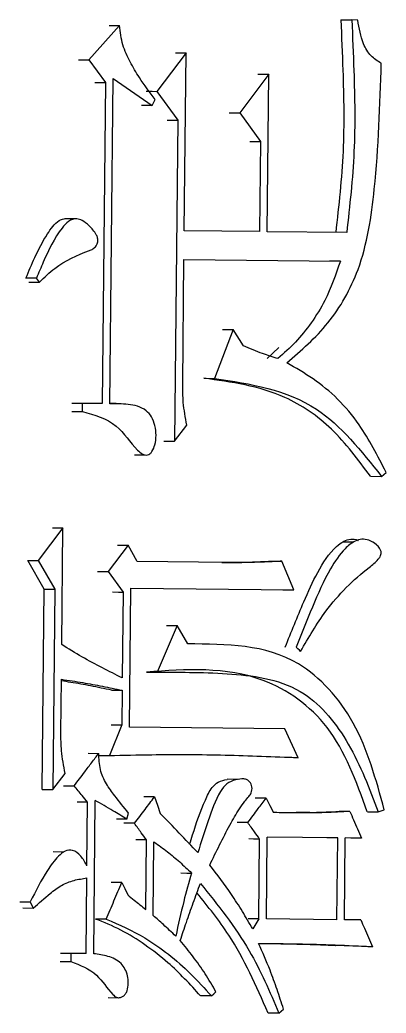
# Model space of a CAD drawing. Header units: millimetres. Extents: x 2448 to 4397, y 790 to 2168.
# Drawn here: x 3196.336 to 3198.082, y 985.498 to 990.226 of the extents above; entities that cross this region are included whole.
import ezdxf

# ---------------------------------------------------------------- set-up
doc = ezdxf.new("R2010")
doc.units = ezdxf.units.MM

msp = doc.modelspace()

# ---------------------------------------------------------------- linework, layer by layer
at = {"color": 7, "linetype": 'Continuous', "lineweight": 25}
for p, q in [((3196.8118, 990.1992), (3196.6654, 990.0354)), ((3196.7615, 990.1996), (3196.8118, 990.1992)), ((3197.866, 990.2259), (3197.9182, 990.2255)), ((3197.9467, 990.2252), (3197.9182, 990.2255)), ((3197.1282, 990.069), (3196.9893, 989.8856)), ((3197.1198, 989.2221), (3197.1282, 990.069)), ((3196.6654, 990.0354), (3196.744, 989.9274)), ((3196.765, 988.3985), (3196.7804, 989.9464)), ((3196.7804, 989.9464), (3196.967, 989.8177)), ((3197.5224, 989.9672), (3197.3843, 989.7838)), ((3197.515, 989.2176), (3197.5224, 989.9672)), ((3196.744, 989.9274), (3196.7288, 988.399)), ((3196.9893, 989.8856), (3197.089, 989.7482)), ((3196.967, 989.8177), (3196.9817, 989.8468)), ((3197.3843, 989.7838), (3197.4834, 989.6463)), ((3197.089, 989.7482), (3197.0738, 988.2198)), ((3197.4834, 989.6463), (3197.4791, 989.218)), ((3196.6006, 989.2783), (3196.5503, 989.2786)), ((3197.4791, 989.218), (3197.1198, 989.2221)), ((3197.8939, 989.2132), (3197.515, 989.2176)), ((3197.1126, 988.492), (3197.1184, 989.0858)), ((3197.1184, 989.0858), (3197.864, 989.0773)), ((3196.4155, 988.9964), (3196.3654, 988.9968)), ((3196.4298, 988.9769), (3196.4155, 988.9964)), ((3197.3525, 988.7521), (3197.264, 988.5194)), ((3197.402, 988.6736), (3197.3525, 988.7521)), ((3197.5698, 988.6657), (3197.5146, 988.6137)), ((3197.2126, 988.5197), (3197.264, 988.5194)), ((3196.6347, 988.4), (3196.5846, 988.4004)), ((3196.6343, 988.3611), (3196.6347, 988.4)), ((3196.7288, 988.399), (3196.6347, 988.4)), ((3196.7954, 988.3992), (3196.765, 988.3994)), ((3196.5842, 988.3614), (3196.6343, 988.3611)), ((3197.0738, 988.2198), (3197.1322, 988.297)), ((3197.0231, 988.2201), (3197.0738, 988.2198)), ((3196.8823, 988.155), (3196.9328, 988.1546)), ((3198.008, 988.0531), (3198.0604, 988.0527)), ((3198.0605, 988.0527), (3198.082, 988.072)), ((3196.5417, 987.8072), (3196.424, 987.6527)), ((3196.5363, 987.2523), (3196.5417, 987.8072)), ((3196.8524, 987.7258), (3196.7571, 987.6003)), ((3196.895, 987.6474), (3196.8524, 987.7258)), ((3197.9268, 987.7399), (3197.8744, 987.7402)), ((3196.4523, 987.5159), (3196.3738, 987.6531)), ((3196.424, 987.6527), (3196.5026, 987.5155)), ((3197.3343, 987.6424), (3196.895, 987.6474)), ((3197.6413, 987.5123), (3197.5854, 987.6492)), ((3196.7571, 987.6003), (3196.8285, 987.5021)), ((3196.4428, 986.5618), (3196.4523, 987.5159)), ((3196.5026, 987.5155), (3196.4931, 986.5615)), ((3196.8285, 987.5021), (3196.8244, 987.0932)), ((3196.8582, 986.8592), (3196.8648, 987.5212)), ((3196.8648, 987.5212), (3197.6413, 987.5123)), ((3197.5898, 987.5127), (3197.6413, 987.5123)), ((3197.0868, 987.3434), (3196.9908, 987.1205)), ((3197.1363, 987.2552), (3197.0868, 987.3434)), ((3196.5321, 986.8337), (3196.5346, 987.0868)), ((3196.7735, 987.0352), (3196.8238, 987.0348)), ((3196.8238, 987.0348), (3196.8222, 986.8693)), ((3196.8222, 986.8693), (3196.7629, 986.724)), ((3196.7718, 986.8697), (3196.8222, 986.8693)), ((3197.599, 986.8507), (3196.8582, 986.8592)), ((3197.662, 986.7137), (3197.599, 986.8507)), ((3196.6621, 986.7346), (3196.7123, 986.7343)), ((3196.4931, 986.5615), (3196.5519, 986.6387)), ((3197.3764, 986.6106), (3197.325, 986.6109)), ((3196.4428, 986.5618), (3196.4931, 986.5615)), ((3196.5448, 986.5802), (3196.5949, 986.5798)), ((3196.6593, 986.5012), (3196.6092, 986.5015)), ((3196.6563, 986.1994), (3196.6593, 986.5012)), ((3196.6884, 985.7804), (3196.6956, 986.5105)), ((3196.8467, 986.4212), (3196.8542, 986.4503)), ((3197.9094, 986.4577), (3197.8574, 986.4581)), ((3198.0446, 986.4562), (3198.0732, 986.4656)), ((3196.8467, 986.4212), (3196.7963, 986.4215)), ((3196.8826, 986.4013), (3196.8322, 986.4016)), ((3197.4226, 986.4049), (3197.3713, 986.4052)), ((3196.9396, 986.3228), (3196.8891, 986.3231)), ((3196.9363, 985.9918), (3196.9396, 986.3228)), ((3196.9721, 985.9621), (3196.9756, 986.3126)), ((3197.4754, 985.9467), (3197.4792, 986.3263)), ((3197.5112, 985.9463), (3197.5151, 986.3357)), ((3197.8511, 986.3318), (3197.5151, 986.3357)), ((3197.8511, 986.3318), (3197.7992, 986.3322)), ((3197.8472, 985.9424), (3197.8511, 986.3318)), ((3197.8829, 985.942), (3197.8867, 986.3314)), ((3197.9651, 986.3305), (3197.8867, 986.3314)), ((3196.5452, 986.2645), (3196.4953, 986.2648)), ((3196.6522, 985.7808), (3196.6558, 986.141)), ((3196.3364, 986.0276), (3196.3861, 986.0272)), ((3196.3861, 986.0272), (3196.4003, 985.9979)), ((3196.3506, 985.9982), (3196.4003, 985.9979)), ((3196.7479, 985.9452), (3196.6977, 985.9456)), ((3197.8472, 985.9424), (3197.5112, 985.9463)), ((3197.9612, 985.9411), (3197.8829, 985.942)), ((3196.5797, 985.7816), (3196.5297, 985.782)), ((3196.5797, 985.7816), (3196.5793, 985.7427)), ((3196.6522, 985.7808), (3196.5797, 985.7816)), ((3197.9645, 985.8143), (3197.8412, 985.8201)), ((3196.5293, 985.743), (3196.5793, 985.7427)), ((3196.7573, 985.5714), (3196.8077, 985.5711)), ((3197.2492, 985.5793), (3197.1982, 985.5796)), ((3197.5712, 985.4977), (3197.5194, 985.498))]:
    msp.add_line(p, q, dxfattribs=at)
at = {"color": 7, "linetype": 'Continuous', "lineweight": 25, "flags": 128}
for points in [[(3197.0774, 990.0694), (3197.1057, 990.0692), (3197.1282, 990.069)], [(3196.6153, 990.0357), (3196.6431, 990.0355), (3196.6654, 990.0354)], [(3197.4711, 989.9675), (3197.4997, 989.9673), (3197.5224, 989.9672)], [(3196.6938, 989.9277), (3196.7217, 989.9275), (3196.744, 989.9274)], [(3196.9388, 989.886), (3196.9669, 989.8858), (3196.9893, 989.8856)], [(3196.967, 989.8177), (3196.9385, 989.8179), (3196.9165, 989.8181)], [(3197.3332, 989.7841), (3197.3616, 989.7839), (3197.3843, 989.7838)], [(3197.0383, 989.7485), (3197.0665, 989.7483), (3197.089, 989.7482)], [(3197.4321, 989.6467), (3197.4607, 989.6465), (3197.4834, 989.6463)], [(3197.864, 989.0773), (3197.8474, 989.0774), (3197.8296, 989.0775), (3197.8121, 989.0776)], [(3196.3797, 988.9772), (3196.3972, 988.9771), (3196.4135, 988.977), (3196.4298, 988.9769)], [(3197.3014, 988.7524), (3197.3299, 988.7522), (3197.3525, 988.7521)], [(3196.4918, 987.8075), (3196.5196, 987.8073), (3196.5417, 987.8072)], [(3196.802, 987.7261), (3196.83, 987.7259), (3196.8524, 987.7258)], [(3196.3742, 987.6531), (3196.4019, 987.6529), (3196.424, 987.6527)], [(3197.5336, 987.6496), (3197.5626, 987.6494), (3197.5854, 987.6492)], [(3196.7069, 987.6006), (3196.7348, 987.6004), (3196.7571, 987.6003)], [(3196.4523, 987.5159), (3196.4804, 987.5157), (3196.5026, 987.5155)], [(3196.7781, 987.5024), (3196.8061, 987.5022), (3196.8285, 987.5021)], [(3197.036, 987.3437), (3197.0643, 987.3435), (3197.0868, 987.3434)], [(3197.6742, 987.2198), (3197.6688, 987.2248), (3197.6609, 987.2322), (3197.653, 987.2395)], [(3196.9402, 987.1209), (3196.9526, 987.1208), (3196.9653, 987.1207), (3196.9908, 987.1205)], [(3196.7122, 986.7243), (3196.7406, 986.7241), (3196.7629, 986.724)], [(3197.662, 986.7137), (3197.6329, 986.7139), (3197.6104, 986.714)], [(3196.9777, 986.5268), (3196.9492, 986.527), (3196.9271, 986.5271)], [(3196.9777, 986.5268), (3196.9918, 986.4877), (3197.0058, 986.4486)], [(3197.5098, 986.5207), (3197.4808, 986.5209), (3197.4584, 986.5211)], [(3197.5098, 986.5207), (3197.5273, 986.4864), (3197.5449, 986.4522)], [(3197.9925, 986.4565), (3198.0134, 986.4564), (3198.029, 986.4563), (3198.0446, 986.4562)], [(3197.4792, 986.3263), (3197.4502, 986.3265), (3197.4275, 986.3267)], [(3197.9651, 986.3305), (3197.9358, 986.3307), (3197.913, 986.3309)], [(3197.1035, 986.1649), (3197.1318, 986.1647), (3197.1543, 986.1645)], [(3196.822, 986.1196), (3196.7936, 986.1198), (3196.7716, 986.12)], [(3196.822, 986.1196), (3196.8362, 986.0903), (3196.8503, 986.0609)], [(3197.4754, 985.9467), (3197.4465, 985.9469), (3197.4241, 985.947)], [(3197.4754, 985.9467), (3197.4608, 985.9225), (3197.4463, 985.8983)], [(3198.0169, 985.8139), (3197.9876, 985.8141), (3197.9645, 985.8143)], [(3197.2492, 985.5793), (3197.2601, 985.5889), (3197.271, 985.5985)], [(3197.5713, 985.4977), (3197.5821, 985.5073), (3197.5929, 985.5169)]]:
    msp.add_lwpolyline(points, dxfattribs=at)
at = {"color": 7, "linetype": 'Continuous', "lineweight": 25}
for points, knots in [([(3196.9817, 989.8468), (3196.9557, 989.8809), (3196.9126, 989.9373), (3196.8613, 990.0248), (3196.8225, 990.106), (3196.8154, 990.168), (3196.8118, 990.1992)], [0, 0, 0, 0, 0.3344784, 0.553297, 0.7750177, 1, 1, 1, 1]), ([(3197.866, 990.2259), (3197.8695, 990.1459), (3197.8786, 989.9377), (3197.8848, 989.5985), (3197.8561, 989.3424), (3197.8417, 989.2136)], [0, 0, 0, 0, 0.237032, 0.616554, 1, 1, 1, 1]), ([(3197.9182, 990.2255), (3197.9217, 990.1447), (3197.9309, 989.9361), (3197.937, 989.597), (3197.9083, 989.3416), (3197.8939, 989.2132)], [0, 0, 0, 0, 0.239399, 0.617731, 1, 1, 1, 1]), ([(3198.0586, 990.0195), (3198.0414, 990.0297), (3198.0062, 990.0506), (3197.9639, 990.124), (3197.9533, 990.1865), (3197.9467, 990.2252)], [0, 0, 0, 0, 0.268214, 0.547278, 1, 1, 1, 1]), ([(3197.6091, 988.5934), (3197.6774, 988.6524), (3197.815, 988.7709), (3197.9764, 989.0549), (3198.0422, 989.4894), (3198.0524, 989.82), (3198.0586, 990.0195)], [0, 0, 0, 0, 0.189845, 0.381751, 0.626901, 1, 1, 1, 1]), ([(3196.3654, 988.9968), (3196.3791, 989.0296), (3196.4096, 989.1021), (3196.4521, 989.1846), (3196.4923, 989.2434), (3196.5183, 989.2686), (3196.5395, 989.279), (3196.5483, 989.2781), (3196.5499, 989.2779)], [0, 0, 0, 0, 0.298109, 0.659441, 0.786054, 0.9137, 0.984945, 1, 1, 1, 1]), ([(3196.4298, 988.9769), (3196.4536, 989), (3196.524, 989.0687), (3196.6159, 989.1092), (3196.6856, 989.1343), (3196.6987, 989.1479), (3196.7063, 989.1623), (3196.709, 989.1755), (3196.7073, 989.1894), (3196.695, 989.2157), (3196.6695, 989.2443), (3196.6376, 989.2705), (3196.6096, 989.2793), (3196.5871, 989.2775), (3196.5621, 989.2636), (3196.5074, 989.2017), (3196.4613, 989.1051), (3196.4262, 989.0219), (3196.4155, 988.9964)], [0, 0, 0, 0, 0.116276, 0.344807, 0.36862, 0.392613, 0.409461, 0.422044, 0.43469, 0.453213, 0.516657, 0.566689, 0.599724, 0.625626, 0.651478, 0.703426, 0.909309, 1, 1, 1, 1]), ([(3197.864, 989.0773), (3197.8418, 989.0132), (3197.8055, 988.9082), (3197.7268, 988.7832), (3197.6521, 988.6894), (3197.5948, 988.6386), (3197.5663, 988.6133)], [0, 0, 0, 0, 0.3468184, 0.5676693, 0.7853157, 1, 1, 1, 1]), ([(3197.5663, 988.6133), (3197.5418, 988.6209), (3197.5019, 988.6331), (3197.4474, 988.6548), (3197.4172, 988.6674), (3197.402, 988.6736)], [0, 0, 0, 0, 0.4413656, 0.7206286, 1, 1, 1, 1]), ([(3198.082, 988.072), (3198.0417, 988.1501), (3197.976, 988.2778), (3197.854, 988.4246), (3197.7356, 988.5198), (3197.6511, 988.5689), (3197.6091, 988.5934)], [0, 0, 0, 0, 0.347871, 0.568479, 0.785366, 1, 1, 1, 1]), ([(3197.1322, 988.297), (3197.1254, 988.3329), (3197.1132, 988.3971), (3197.1128, 988.4629), (3197.1126, 988.492)], [0, 0, 0, 0, 0.558776, 1, 1, 1, 1]), ([(3198.008, 988.0531), (3197.9491, 988.132), (3197.8328, 988.2878), (3197.5622, 988.4723), (3197.3446, 988.5018), (3197.2126, 988.5197)], [0, 0, 0, 0, 0.287887, 0.568192, 1, 1, 1, 1]), ([(3197.264, 988.5194), (3197.4356, 988.493), (3197.747, 988.445), (3197.9634, 988.1742), (3198.0604, 988.0527)], [0, 0, 0, 0, 0.551329, 1, 1, 1, 1]), ([(3196.6343, 988.3611), (3196.692, 988.3456), (3196.7965, 988.3175), (3196.8677, 988.2047), (3196.9183, 988.1579), (3196.941, 988.1513), (3196.9572, 988.1598), (3196.9702, 988.1761), (3196.9824, 988.2058), (3196.9873, 988.2487), (3196.9815, 988.2945), (3196.9664, 988.3368), (3196.9256, 988.3823), (3196.8527, 988.3989), (3196.7942, 988.3986), (3196.765, 988.3985)], [0, 0, 0, 0, 0.229967, 0.416442, 0.453146, 0.48729, 0.503831, 0.521953, 0.561603, 0.612123, 0.663703, 0.71452, 0.762653, 0.881431, 1, 1, 1, 1]), ([(3197.6011, 987.2399), (3197.6299, 987.3122), (3197.6781, 987.4331), (3197.7532, 987.598), (3197.8176, 987.6993), (3197.8776, 987.745), (3197.9128, 987.7552), (3197.9369, 987.7544), (3197.9474, 987.7482), (3197.9479, 987.7479)], [0, 0, 0, 0, 0.343217, 0.574097, 0.808163, 0.880115, 0.938613, 0.997307, 1, 1, 1, 1]), ([(3197.6742, 987.2198), (3197.7126, 987.2856), (3197.803, 987.4407), (3197.9396, 987.5745), (3198.0356, 987.6457), (3198.0527, 987.6691), (3198.0574, 987.6801), (3198.0585, 987.6902), (3198.0565, 987.7005), (3198.0494, 987.7143), (3198.0307, 987.7334), (3198.0017, 987.7497), (3197.9658, 987.7558), (3197.9258, 987.7431), (3197.8717, 987.6987), (3197.8006, 987.5928), (3197.7293, 987.4305), (3197.6785, 987.3033), (3197.653, 987.2395)], [0, 0, 0, 0, 0.164124, 0.387077, 0.431971, 0.442519, 0.450914, 0.456891, 0.462871, 0.472194, 0.489702, 0.523368, 0.551039, 0.578777, 0.624862, 0.711341, 0.855214, 1, 1, 1, 1]), ([(3197.2994, 987.6428), (3197.3188, 987.6428), (3197.363, 987.6427), (3197.4411, 987.6447), (3197.4997, 987.6478), (3197.5336, 987.6496)], [0, 0, 0, 0, 0.2474169, 0.5651827, 1, 1, 1, 1]), ([(3197.5854, 987.6492), (3197.5607, 987.6479), (3197.5111, 987.6451), (3197.4274, 987.6425), (3197.3685, 987.6424), (3197.3344, 987.6424)], [0, 0, 0, 0, 0.296478, 0.59297, 1, 1, 1, 1]), ([(3196.8244, 987.0932), (3196.793, 987.109), (3196.7285, 987.1412), (3196.6316, 987.1923), (3196.5681, 987.2323), (3196.5363, 987.2523)], [0, 0, 0, 0, 0.322832, 0.661066, 1, 1, 1, 1]), ([(3198.0732, 986.4656), (3198.0337, 986.6094), (3197.957, 986.8892), (3197.6271, 987.2532), (3197.3211, 987.2545), (3197.1363, 987.2552)], [0, 0, 0, 0, 0.295263, 0.57455, 1, 1, 1, 1]), ([(3197.9922, 986.4565), (3197.9395, 986.601), (3197.8374, 986.8808), (3197.4393, 987.1567), (3197.1288, 987.1344), (3196.9398, 987.1209)], [0, 0, 0, 0, 0.2945353, 0.570582, 1, 1, 1, 1]), ([(3196.9908, 987.1205), (3197.1086, 987.1206), (3197.344, 987.1208), (3197.6883, 987.0699), (3197.9192, 986.7833), (3198.0023, 986.5667), (3198.0446, 986.4562)], [0, 0, 0, 0, 0.273139, 0.54581, 0.768156, 1, 1, 1, 1]), ([(3196.7731, 987.0352), (3196.7399, 987.042), (3196.6755, 987.0553), (3196.5959, 987.0696), (3196.5494, 987.0768), (3196.5345, 987.0792)], [0, 0, 0, 0, 0.418604, 0.814111, 1, 1, 1, 1]), ([(3196.5346, 987.0868), (3196.5684, 987.0817), (3196.6338, 987.072), (3196.7301, 987.054), (3196.7926, 987.0412), (3196.8238, 987.0348)], [0, 0, 0, 0, 0.349007, 0.674455, 1, 1, 1, 1]), ([(3196.5519, 986.6387), (3196.5451, 986.6746), (3196.5328, 986.7388), (3196.5323, 986.8046), (3196.5321, 986.8337)], [0, 0, 0, 0, 0.558776, 1, 1, 1, 1]), ([(3196.5949, 986.5798), (3196.6117, 986.6019), (3196.6397, 986.6387), (3196.6789, 986.6902), (3196.7012, 986.7196), (3196.7123, 986.7343)], [0, 0, 0, 0, 0.429614, 0.714807, 1, 1, 1, 1]), ([(3196.8542, 986.4503), (3196.8321, 986.4775), (3196.7956, 986.5223), (3196.7467, 986.5877), (3196.7156, 986.6562), (3196.7134, 986.708), (3196.7123, 986.7343)], [0, 0, 0, 0, 0.333977, 0.551625, 0.772836, 1, 1, 1, 1]), ([(3196.7629, 986.724), (3196.8302, 986.7255), (3197.0144, 986.7299), (3197.3146, 986.7283), (3197.5462, 986.7186), (3197.662, 986.7137)], [0, 0, 0, 0, 0.223363, 0.611532, 1, 1, 1, 1]), ([(3197.1455, 986.302), (3197.1502, 986.3169), (3197.1726, 986.3882), (3197.2042, 986.4806), (3197.2457, 986.5667), (3197.2835, 986.6019), (3197.3101, 986.607), (3197.3248, 986.6097)], [0, 0, 0, 0, 0.119867, 0.576268, 0.756066, 0.8648, 1, 1, 1, 1]), ([(3197.241, 986.2025), (3197.2724, 986.2667), (3197.3171, 986.3582), (3197.3741, 986.459), (3197.4054, 986.5037), (3197.4265, 986.526), (3197.4383, 986.544), (3197.443, 986.5599), (3197.4428, 986.5743), (3197.4387, 986.588), (3197.4311, 986.5999), (3197.4193, 986.6093), (3197.3962, 986.6149), (3197.3629, 986.6085), (3197.3209, 986.594), (3197.2717, 986.5262), (3197.2326, 986.4109), (3197.2005, 986.312), (3197.1841, 986.2615)], [0, 0, 0, 0, 0.226511, 0.322789, 0.371164, 0.404356, 0.425848, 0.440245, 0.454684, 0.468732, 0.483847, 0.499719, 0.520065, 0.569414, 0.623568, 0.676863, 0.835285, 1, 1, 1, 1]), ([(3196.6593, 986.5012), (3196.6506, 986.5118), (3196.6355, 986.5303), (3196.614, 986.5565), (3196.6013, 986.572), (3196.5949, 986.5798)], [0, 0, 0, 0, 0.406188, 0.703094, 1, 1, 1, 1]), ([(3196.8467, 986.4212), (3196.8244, 986.4343), (3196.7882, 986.4558), (3196.7378, 986.4856), (3196.7097, 986.5022), (3196.6956, 986.5105)], [0, 0, 0, 0, 0.441929, 0.720965, 1, 1, 1, 1]), ([(3196.8826, 986.4013), (3196.891, 986.4124), (3196.9078, 986.4345), (3196.9395, 986.4763), (3196.9628, 986.5071), (3196.9777, 986.5268)], [0, 0, 0, 0, 0.264385, 0.528769, 1, 1, 1, 1]), ([(3197.4226, 986.4049), (3197.4309, 986.4159), (3197.4476, 986.4381), (3197.4766, 986.4767), (3197.4974, 986.5042), (3197.5098, 986.5207)], [0, 0, 0, 0, 0.2864167, 0.5728334, 1, 1, 1, 1]), ([(3197.1841, 986.2616), (3197.1544, 986.2927), (3197.095, 986.3551), (3197.0355, 986.4174), (3197.0058, 986.4486)], [0, 0, 0, 0, 0.5, 1, 1, 1, 1]), ([(3197.9094, 986.4577), (3197.8697, 986.4556), (3197.7893, 986.4513), (3197.6678, 986.4506), (3197.5859, 986.4516), (3197.5449, 986.4522)], [0, 0, 0, 0, 0.326993, 0.663435, 1, 1, 1, 1]), ([(3197.7181, 986.453), (3197.7097, 986.4529), (3197.682, 986.4522), (3197.618, 986.4517), (3197.5765, 986.4519), (3197.5591, 986.452)], [0, 0, 0, 0, 0.201973, 0.664029, 1, 1, 1, 1]), ([(3197.7172, 986.4532), (3197.7233, 986.4533), (3197.77, 986.454), (3197.8166, 986.4562), (3197.8571, 986.4581)], [0, 0, 0, 0, 0.1308084, 1, 1, 1, 1]), ([(3197.9094, 986.4577), (3197.9151, 986.4445), (3197.9273, 986.4167), (3197.9459, 986.3743), (3197.9587, 986.3451), (3197.9651, 986.3305)], [0, 0, 0, 0, 0.311103, 0.655551, 1, 1, 1, 1]), ([(3196.9396, 986.3228), (3196.9314, 986.334), (3196.9179, 986.3527), (3196.8989, 986.3789), (3196.888, 986.3938), (3196.8826, 986.4013)], [0, 0, 0, 0, 0.42963, 0.714814, 1, 1, 1, 1]), ([(3197.4792, 986.3263), (3197.4711, 986.3376), (3197.4576, 986.3563), (3197.4387, 986.3825), (3197.428, 986.3974), (3197.4226, 986.4049)], [0, 0, 0, 0, 0.42963, 0.714814, 1, 1, 1, 1]), ([(3196.9756, 986.3126), (3196.9971, 986.2973), (3197.0389, 986.2675), (3197.0986, 986.218), (3197.1357, 986.1824), (3197.1543, 986.1645)], [0, 0, 0, 0, 0.344572, 0.671751, 1, 1, 1, 1]), ([(3196.6563, 986.1994), (3196.6474, 986.2151), (3196.6298, 986.2459), (3196.5921, 986.2775), (3196.5501, 986.2716), (3196.5091, 986.2355), (3196.4506, 986.1563), (3196.4118, 986.0785), (3196.3861, 986.0272)], [0, 0, 0, 0, 0.121717, 0.238499, 0.329404, 0.425324, 0.620733, 1, 1, 1, 1]), ([(3197.1543, 986.1645), (3197.1416, 986.1196), (3197.1136, 986.0203), (3197.0914, 985.919), (3197.0793, 985.8636)], [0, 0, 0, 0, 0.453224, 1, 1, 1, 1]), ([(3197.4463, 985.8983), (3197.4299, 985.9263), (3197.3972, 985.9821), (3197.3312, 986.0863), (3197.2764, 986.1569), (3197.241, 986.2025)], [0, 0, 0, 0, 0.26129, 0.522629, 1, 1, 1, 1]), ([(3196.4003, 985.9979), (3196.4269, 986.0214), (3196.4705, 986.06), (3196.5341, 986.1084), (3196.5942, 986.1319), (3196.6353, 986.138), (3196.6558, 986.141)], [0, 0, 0, 0, 0.3449557, 0.566156, 0.7837883, 1, 1, 1, 1]), ([(3196.7479, 985.9452), (3196.7541, 985.9598), (3196.7665, 985.9888), (3196.785, 986.0324), (3196.8035, 986.076), (3196.8158, 986.1051), (3196.822, 986.1196)], [0, 0, 0, 0, 0.2499999, 0.4999997, 0.7499996, 1, 1, 1, 1]), ([(3197.1007, 985.8438), (3197.1104, 985.8725), (3197.1306, 985.9325), (3197.1626, 986.023), (3197.1855, 986.0846), (3197.197, 986.1153)], [0, 0, 0, 0, 0.314372, 0.657161, 1, 1, 1, 1]), ([(3197.197, 986.1153), (3197.2796, 986.0128), (3197.4284, 985.8279), (3197.5273, 985.5994), (3197.5712, 985.4977)], [0, 0, 0, 0, 0.555057, 1, 1, 1, 1]), ([(3197.5194, 985.4981), (3197.4626, 985.6267), (3197.3701, 985.8361), (3197.2331, 986.0048), (3197.1802, 986.0699)], [0, 0, 0, 0, 0.614069, 1, 1, 1, 1]), ([(3196.8503, 986.0609), (3196.8606, 986.0526), (3196.8801, 986.037), (3196.9088, 986.0139), (3196.9272, 985.9991), (3196.9363, 985.9918)], [0, 0, 0, 0, 0.359367, 0.679683, 1, 1, 1, 1]), ([(3197.1979, 985.5796), (3197.1475, 985.6347), (3197.0648, 985.7249), (3196.9337, 985.8236), (3196.8196, 985.8972), (3196.7379, 985.9295), (3196.6973, 985.9456)], [0, 0, 0, 0, 0.3447271, 0.5650735, 0.7836563, 1, 1, 1, 1]), ([(3196.7479, 985.9452), (3196.8103, 985.918), (3196.9134, 985.8729), (3197.0458, 985.7794), (3197.1524, 985.6872), (3197.2168, 985.6154), (3197.2492, 985.5793)], [0, 0, 0, 0, 0.335108, 0.554596, 0.776227, 1, 1, 1, 1]), ([(3197.0793, 985.8636), (3197.0696, 985.8729), (3197.0502, 985.8917), (3197.0147, 985.9249), (3196.9884, 985.9479), (3196.9721, 985.9621)], [0, 0, 0, 0, 0.276554, 0.553118, 1, 1, 1, 1]), ([(3197.9612, 985.9411), (3197.967, 985.9279), (3197.9792, 985.9001), (3197.9977, 985.8577), (3198.0105, 985.8285), (3198.0169, 985.8139)], [0, 0, 0, 0, 0.311103, 0.655551, 1, 1, 1, 1]), ([(3197.271, 985.5985), (3197.2543, 985.6279), (3197.2209, 985.6867), (3197.1623, 985.767), (3197.1213, 985.8182), (3197.1007, 985.8438)], [0, 0, 0, 0, 0.332927, 0.666015, 1, 1, 1, 1]), ([(3197.4743, 985.8299), (3197.5364, 985.8293), (3197.6581, 985.8281), (3197.8391, 985.8231), (3197.9576, 985.817), (3198.0169, 985.8139)], [0, 0, 0, 0, 0.342177, 0.671046, 1, 1, 1, 1]), ([(3197.5929, 985.5169), (3197.5827, 985.548), (3197.5624, 985.6102), (3197.5248, 985.7158), (3197.493, 985.7876), (3197.4743, 985.8299)], [0, 0, 0, 0, 0.2910771, 0.5821907, 1, 1, 1, 1]), ([(3197.4744, 985.8296), (3197.4826, 985.8295), (3197.5498, 985.8287), (3197.6386, 985.8272), (3197.7412, 985.8243), (3197.7995, 985.8221), (3197.8271, 985.821), (3197.8387, 985.8205), (3197.8416, 985.8204), (3197.8416, 985.8204), (3197.8416, 985.8204)], [0, 0, 0, 0, 0.057444, 0.465361, 0.735639, 0.872302, 0.945992, 0.983048, 0.996714, 1, 1, 1, 1]), ([(3196.5793, 985.7427), (3196.6232, 985.7262), (3196.7026, 985.6963), (3196.7558, 985.609), (3196.7958, 985.5712), (3196.815, 985.5703), (3196.8296, 985.5776), (3196.8405, 985.5888), (3196.8503, 985.6096), (3196.8549, 985.6398), (3196.851, 985.6759), (3196.8387, 985.7082), (3196.8106, 985.7474), (3196.7562, 985.7709), (3196.7109, 985.7772), (3196.6884, 985.7804)], [0, 0, 0, 0, 0.230647, 0.417745, 0.453735, 0.487633, 0.510876, 0.534885, 0.560066, 0.612168, 0.663103, 0.713772, 0.762955, 0.881812, 1, 1, 1, 1])]:
    msp.add_open_spline(points, degree=3, knots=knots, dxfattribs=at)

doc.saveas('drawing.dxf')
